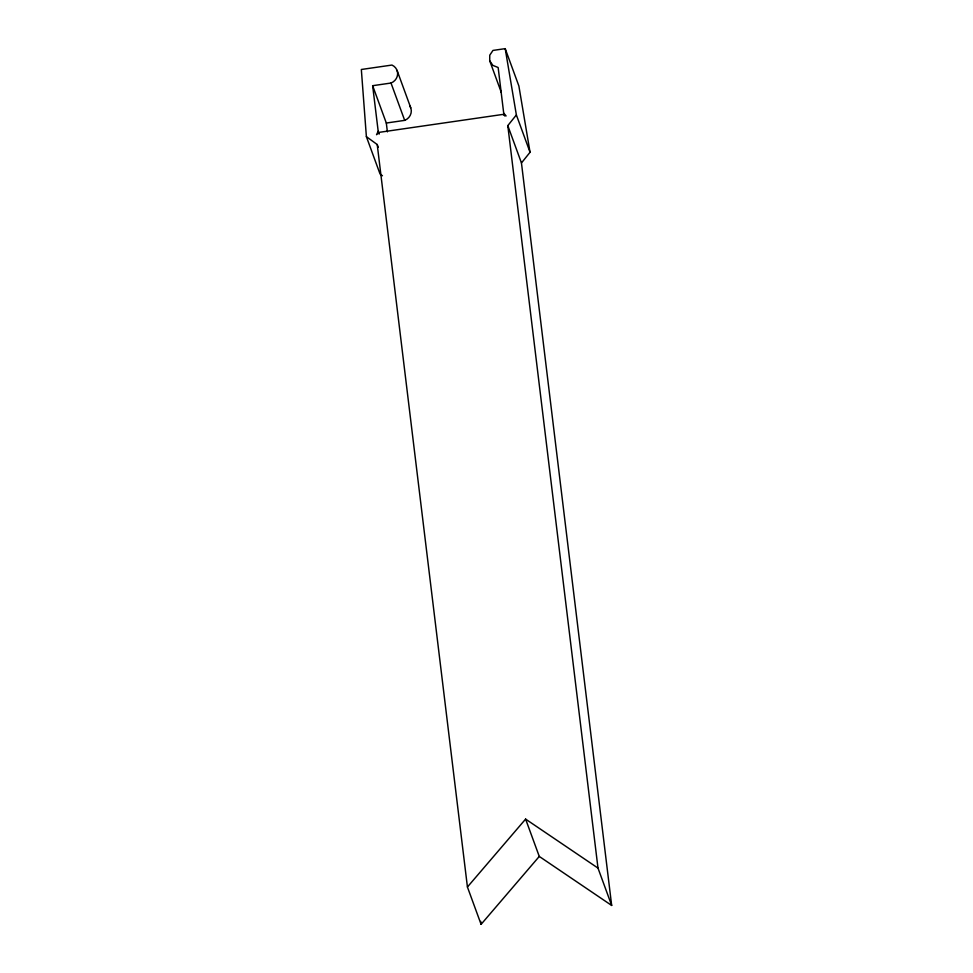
<?xml version="1.0" encoding="UTF-8"?>
<svg xmlns="http://www.w3.org/2000/svg" width="973" height="973" viewBox="0 0 973 973"><rect width="100%" height="100%" fill="white"/><g stroke="black" fill="none" stroke-linecap="round" stroke-linejoin="round"><path stroke-width="1.46" d="M501.363 92.593L489.711 60.776L489.76 55.193L492.958 50.426L505.206 48.65L518.877 85.989L530.042 152.275L521.455 162.953L611.664 905.437L539.273 856.435L525.602 819.096L467.429 887.011L481.088 924.35L539.273 856.435M372.647 85.697L386.317 123.036L404.683 120.372L391.012 83.033L372.647 85.697L378.193 131.294L376.539 134.7L379.555 132.292L502.615 114.461L506.106 115.933L503.698 113.123L498.152 67.514L492.849 65.386L489.711 60.776M611.664 905.437L597.994 868.098L507.797 125.614L516.371 114.936L505.206 48.65M525.602 819.096L597.994 868.098M391.012 83.033A10.265 9.73 -20.1 0 0 391.949 65.057L361.336 69.484L366.383 136.658L377.22 144.527L378.229 147.288M382.45 175.748L380.042 173.997L366.383 136.658M516.371 114.936L530.042 152.275M503.698 113.123L504.707 115.884M507.797 125.614L521.455 162.953M397.069 70.421L410.74 107.76M378.193 131.294L379.202 134.067M386.317 123.036L387.388 131.866M480.723 921.346L481.088 924.35M377.22 144.527L467.429 887.011M409.901 106.069A10.265 9.73 -20.1 0 1 404.683 120.372"/></g></svg>
